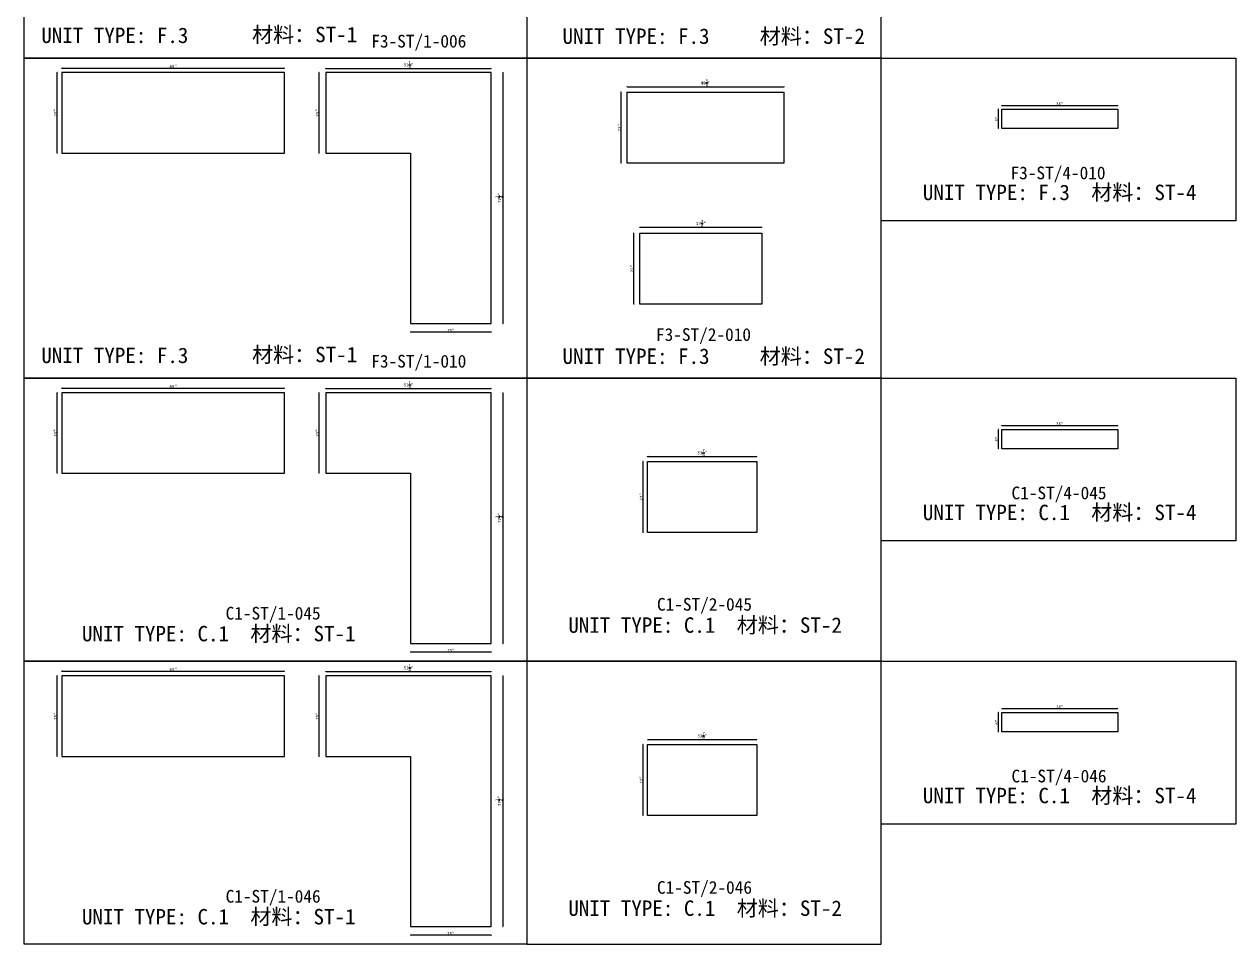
# Model space of a CAD drawing. Header units: millimetres. Extents: x -46966 to 138077, y -48408 to 2116.
# Drawn here: x -34704 to -25163, y -26826 to -19608 of the extents above; entities that cross this region are included whole.
import ezdxf
from ezdxf.enums import TextEntityAlignment as Align

# ---------------------------------------------------------------- set-up
doc = ezdxf.new("R2010")
doc.units = ezdxf.units.MM
doc.layers.add('PART_NUMBER', color=3, linetype='Continuous')
doc.styles.add('样式 1', font='')
doc.styles.get('样式 1').set_extended_font_data('NSimSun')
doc.dimstyles.new('副本 ISO-25', dxfattribs={"dimtxt": 25, "dimasz": 10, "dimexe": 1.5, "dimexo": 0.5, "dimtad": 1, "dimlfac": 0.03937, "dimlunit": 5, "dimtxsty": '样式 1', "dimblk": 'ARCHTICK', "dimcen": 2.5, "dimclrd": 256, "dimclrt": 1, "dimazin": 3, "dimtfac": 1, "dimtmove": 0, "dimatfit": 3, "dimfxlon": 1})

# ---------------------------------------------------------------- blocks, each defined once
blk = doc.blocks.new('_ArchTick')
at = {"color": 0, "linetype": 'ByBlock', "const_width": 0.15}
blk.add_lwpolyline([(-0.5, -0.5), (0.5, 0.5)], dxfattribs=at)
blk = doc.blocks.new('*D296')
at = {"color": 0, "lineweight": -2, "transparency": 16777216}
for p, q in [((-34442.7, -19988.7), (-34445.2, -19988.7)), ((-34442.7, -20623.7), (-34445.2, -20623.7))]:
    blk.add_line(p, q, dxfattribs=at)
at = {"lineweight": -2, "transparency": 16777216}
blk.add_line((-34443.7, -20623.7), (-34443.7, -19988.7), dxfattribs=at)
at = {"layer": 'Defpoints', "color": 0, "transparency": 16777216}
for p in [(-34443.7, -19988.7), (-34406.8, -19988.7), (-34406.8, -20623.7)]:
    blk.add_point(p, dxfattribs=at)
at = {"lineweight": -2, "transparency": 16777216, "xscale": 10, "yscale": 10, "zscale": 10}
for p, rotation in [((-34443.7, -19988.7), 90), ((-34443.7, -20623.7), 270)]:
    blk.add_blockref('_ArchTick', p, dxfattribs=dict(at, rotation=rotation))
at = {"color": 1, "transparency": 16777216, "insert": (-34456.9, -20306.2), "char_height": 25, "attachment_point": 5, "rotation": 90, "style": '样式 1'}
blk.add_mtext('\\A1;25"', dxfattribs=at)
blk = doc.blocks.new('*D297')
at = {"color": 0, "lineweight": -2, "transparency": 16777216}
for p, q in [((-34406.8, -19953.4), (-34406.8, -19950.9)), ((-32654.2, -19953.4), (-32654.2, -19950.9))]:
    blk.add_line(p, q, dxfattribs=at)
at = {"lineweight": -2, "transparency": 16777216}
blk.add_line((-34406.8, -19952.4), (-32654.2, -19952.4), dxfattribs=at)
at = {"layer": 'Defpoints', "color": 0, "transparency": 16777216}
for p in [(-34406.8, -19988.7), (-32654.2, -19952.4), (-32654.2, -19988.7)]:
    blk.add_point(p, dxfattribs=at)
at = {"lineweight": -2, "transparency": 16777216, "xscale": 10, "yscale": 10, "zscale": 10, "rotation": 180}
blk.add_blockref('_ArchTick', (-34406.8, -19952.4), dxfattribs=at)
at = {"lineweight": -2, "transparency": 16777216, "xscale": 10, "yscale": 10, "zscale": 10}
blk.add_blockref('_ArchTick', (-32654.2, -19952.4), dxfattribs=at)
at = {"color": 1, "transparency": 16777216, "insert": (-33530.5, -19939.3), "char_height": 25, "attachment_point": 5, "style": '样式 1'}
blk.add_mtext('\\A1;69"', dxfattribs=at)
blk = doc.blocks.new('*D298')
at = {"color": 0, "lineweight": -2, "transparency": 16777216}
for p, q in [((-32327.9, -19956.6), (-32327.9, -19954.1)), ((-31026.1, -19956.6), (-31026.1, -19954.1))]:
    blk.add_line(p, q, dxfattribs=at)
at = {"lineweight": -2, "transparency": 16777216}
blk.add_line((-32327.9, -19955.6), (-31026.1, -19955.6), dxfattribs=at)
at = {"layer": 'Defpoints', "color": 0, "transparency": 16777216}
for p in [(-32327.9, -19988.7), (-31026.1, -19955.6), (-31026.1, -19988.7)]:
    blk.add_point(p, dxfattribs=at)
at = {"lineweight": -2, "transparency": 16777216, "xscale": 10, "yscale": 10, "zscale": 10, "rotation": 180}
blk.add_blockref('_ArchTick', (-32327.9, -19955.6), dxfattribs=at)
at = {"lineweight": -2, "transparency": 16777216, "xscale": 10, "yscale": 10, "zscale": 10}
blk.add_blockref('_ArchTick', (-31026.1, -19955.6), dxfattribs=at)
at = {"color": 1, "transparency": 16777216, "insert": (-31677, -19926.6), "char_height": 25, "attachment_point": 5, "style": '样式 1'}
blk.add_mtext('\\A1;51{\\H1x;\\S1/4;}"', dxfattribs=at)
blk = doc.blocks.new('*D299')
at = {"color": 0, "lineweight": -2, "transparency": 16777216}
for p, q in [((-32380.3, -19988.7), (-32382.8, -19988.7)), ((-32380.3, -20623.7), (-32382.8, -20623.7))]:
    blk.add_line(p, q, dxfattribs=at)
at = {"lineweight": -2, "transparency": 16777216}
blk.add_line((-32381.3, -20623.7), (-32381.3, -19988.7), dxfattribs=at)
at = {"layer": 'Defpoints', "color": 0, "transparency": 16777216}
for p in [(-32381.3, -19988.7), (-32327.9, -19988.7), (-32327.9, -20623.7)]:
    blk.add_point(p, dxfattribs=at)
at = {"lineweight": -2, "transparency": 16777216, "xscale": 10, "yscale": 10, "zscale": 10}
for p, rotation in [((-32381.3, -19988.7), 90), ((-32381.3, -20623.7), 270)]:
    blk.add_blockref('_ArchTick', p, dxfattribs=dict(at, rotation=rotation))
at = {"color": 1, "transparency": 16777216, "insert": (-32394.5, -20306.2), "char_height": 25, "attachment_point": 5, "rotation": 90, "style": '样式 1'}
blk.add_mtext('\\A1;25"', dxfattribs=at)
blk = doc.blocks.new('*D300')
at = {"color": 0, "lineweight": -2, "transparency": 16777216}
for p, q in [((-31661.1, -22031), (-31661.1, -22033.5)), ((-31026.1, -22031), (-31026.1, -22033.5))]:
    blk.add_line(p, q, dxfattribs=at)
at = {"lineweight": -2, "transparency": 16777216}
blk.add_line((-31026.1, -22032), (-31661.1, -22032), dxfattribs=at)
at = {"layer": 'Defpoints', "color": 0, "transparency": 16777216}
for p in [(-31661.1, -21963.6), (-31661.1, -22032), (-31026.1, -21963.6)]:
    blk.add_point(p, dxfattribs=at)
at = {"lineweight": -2, "transparency": 16777216, "xscale": 10, "yscale": 10, "zscale": 10, "rotation": 180}
blk.add_blockref('_ArchTick', (-31661.1, -22032), dxfattribs=at)
at = {"lineweight": -2, "transparency": 16777216, "xscale": 10, "yscale": 10, "zscale": 10}
blk.add_blockref('_ArchTick', (-31026.1, -22032), dxfattribs=at)
at = {"color": 1, "transparency": 16777216, "insert": (-31343.6, -22018.9), "char_height": 25, "attachment_point": 5, "style": '样式 1'}
blk.add_mtext('\\A1;25"', dxfattribs=at)
blk = doc.blocks.new('*D301')
at = {"color": 0, "lineweight": -2, "transparency": 16777216}
for p, q in [((-30933.9, -19988.7), (-30931.4, -19988.7)), ((-30933.9, -21963.6), (-30931.4, -21963.6))]:
    blk.add_line(p, q, dxfattribs=at)
at = {"lineweight": -2, "transparency": 16777216}
blk.add_line((-30932.9, -21963.6), (-30932.9, -19988.7), dxfattribs=at)
at = {"layer": 'Defpoints', "color": 0, "transparency": 16777216}
for p in [(-31026.1, -19988.7), (-30932.9, -19988.7), (-31026.1, -21963.6)]:
    blk.add_point(p, dxfattribs=at)
at = {"lineweight": -2, "transparency": 16777216, "xscale": 10, "yscale": 10, "zscale": 10}
for p, rotation in [((-30932.9, -19988.7), 90), ((-30932.9, -21963.6), 270)]:
    blk.add_blockref('_ArchTick', p, dxfattribs=dict(at, rotation=rotation))
at = {"color": 1, "transparency": 16777216, "insert": (-30962, -20976.2), "char_height": 25, "attachment_point": 5, "rotation": 90, "style": '样式 1'}
blk.add_mtext('\\A1;77{\\H1x;\\S3/4;}"', dxfattribs=at)
blk = doc.blocks.new('*D302')
at = {"color": 0, "lineweight": -2, "transparency": 16777216}
for p, q in [((-29955.6, -20100.3), (-29955.6, -20097.8)), ((-28720.5, -20100.3), (-28720.5, -20097.8))]:
    blk.add_line(p, q, dxfattribs=at)
at = {"lineweight": -2, "transparency": 16777216}
blk.add_line((-29955.6, -20099.3), (-28720.5, -20099.3), dxfattribs=at)
at = {"layer": 'Defpoints', "color": 0, "transparency": 16777216}
for p in [(-28720.5, -20099.3), (-29955.6, -20143.8), (-28720.5, -20143.8)]:
    blk.add_point(p, dxfattribs=at)
at = {"lineweight": -2, "transparency": 16777216, "xscale": 10, "yscale": 10, "zscale": 10, "rotation": 180}
blk.add_blockref('_ArchTick', (-29955.6, -20099.3), dxfattribs=at)
at = {"lineweight": -2, "transparency": 16777216, "xscale": 10, "yscale": 10, "zscale": 10}
blk.add_blockref('_ArchTick', (-28720.5, -20099.3), dxfattribs=at)
at = {"color": 1, "transparency": 16777216, "insert": (-29338.1, -20070.2), "char_height": 25, "attachment_point": 5, "style": '样式 1'}
blk.add_mtext('\\A1;48{\\H1x;\\S5/8;}"', dxfattribs=at)
blk = doc.blocks.new('*D303')
at = {"color": 0, "lineweight": -2, "transparency": 16777216}
for p, q in [((-30002.4, -20143.8), (-30004.9, -20143.8)), ((-30002.4, -20702.6), (-30004.9, -20702.6))]:
    blk.add_line(p, q, dxfattribs=at)
at = {"lineweight": -2, "transparency": 16777216}
blk.add_line((-30003.4, -20702.6), (-30003.4, -20143.8), dxfattribs=at)
at = {"layer": 'Defpoints', "color": 0, "transparency": 16777216}
for p in [(-30003.4, -20143.8), (-29955.6, -20143.8), (-29955.6, -20702.6)]:
    blk.add_point(p, dxfattribs=at)
at = {"lineweight": -2, "transparency": 16777216, "xscale": 10, "yscale": 10, "zscale": 10}
for p, rotation in [((-30003.4, -20143.8), 90), ((-30003.4, -20702.6), 270)]:
    blk.add_blockref('_ArchTick', p, dxfattribs=dict(at, rotation=rotation))
at = {"color": 1, "transparency": 16777216, "insert": (-30016.5, -20423.2), "char_height": 25, "attachment_point": 5, "rotation": 90, "style": '样式 1'}
blk.add_mtext('\\A1;22"', dxfattribs=at)
blk = doc.blocks.new('*D304')
at = {"color": 0, "lineweight": -2, "transparency": 16777216}
for p, q in [((-29855.1, -21207.5), (-29855.1, -21205)), ((-28896.2, -21207.5), (-28896.2, -21205))]:
    blk.add_line(p, q, dxfattribs=at)
at = {"lineweight": -2, "transparency": 16777216}
blk.add_line((-29855.1, -21206.5), (-28896.2, -21206.5), dxfattribs=at)
at = {"layer": 'Defpoints', "color": 0, "transparency": 16777216}
for p in [(-29855.1, -21253.4), (-28896.2, -21206.5), (-28896.2, -21253.4)]:
    blk.add_point(p, dxfattribs=at)
at = {"lineweight": -2, "transparency": 16777216, "xscale": 10, "yscale": 10, "zscale": 10, "rotation": 180}
blk.add_blockref('_ArchTick', (-29855.1, -21206.5), dxfattribs=at)
at = {"lineweight": -2, "transparency": 16777216, "xscale": 10, "yscale": 10, "zscale": 10}
blk.add_blockref('_ArchTick', (-28896.2, -21206.5), dxfattribs=at)
at = {"color": 1, "transparency": 16777216, "insert": (-29375.7, -21177.4), "char_height": 25, "attachment_point": 5, "style": '样式 1'}
blk.add_mtext('\\A1;37{\\H1x;\\S3/4;}"', dxfattribs=at)
blk = doc.blocks.new('*D305')
at = {"color": 0, "lineweight": -2, "transparency": 16777216}
for p, q in [((-29902.2, -21253.4), (-29904.7, -21253.4)), ((-29902.2, -21812.2), (-29904.7, -21812.2))]:
    blk.add_line(p, q, dxfattribs=at)
at = {"lineweight": -2, "transparency": 16777216}
blk.add_line((-29903.2, -21812.2), (-29903.2, -21253.4), dxfattribs=at)
at = {"layer": 'Defpoints', "color": 0, "transparency": 16777216}
for p in [(-29903.2, -21253.4), (-29855.1, -21253.4), (-29855.1, -21812.2)]:
    blk.add_point(p, dxfattribs=at)
at = {"lineweight": -2, "transparency": 16777216, "xscale": 10, "yscale": 10, "zscale": 10}
for p, rotation in [((-29903.2, -21253.4), 90), ((-29903.2, -21812.2), 270)]:
    blk.add_blockref('_ArchTick', p, dxfattribs=dict(at, rotation=rotation))
at = {"color": 1, "transparency": 16777216, "insert": (-29916.3, -21532.8), "char_height": 25, "attachment_point": 5, "rotation": 90, "style": '样式 1'}
blk.add_mtext('\\A1;22"', dxfattribs=at)
blk = doc.blocks.new('*D306')
at = {"color": 0, "lineweight": -2, "transparency": 16777216}
for p, q in [((-27005.5, -20247.7), (-27005.5, -20245.2)), ((-26091.1, -20247.7), (-26091.1, -20245.2))]:
    blk.add_line(p, q, dxfattribs=at)
at = {"lineweight": -2, "transparency": 16777216}
blk.add_line((-27005.5, -20246.7), (-26091.1, -20246.7), dxfattribs=at)
at = {"layer": 'Defpoints', "color": 0, "transparency": 16777216}
for p in [(-27005.5, -20277.6), (-26091.1, -20246.7), (-26091.1, -20277.6)]:
    blk.add_point(p, dxfattribs=at)
at = {"lineweight": -2, "transparency": 16777216, "xscale": 10, "yscale": 10, "zscale": 10, "rotation": 180}
blk.add_blockref('_ArchTick', (-27005.5, -20246.7), dxfattribs=at)
at = {"lineweight": -2, "transparency": 16777216, "xscale": 10, "yscale": 10, "zscale": 10}
blk.add_blockref('_ArchTick', (-26091.1, -20246.7), dxfattribs=at)
at = {"color": 1, "transparency": 16777216, "insert": (-26548.3, -20233.6), "char_height": 25, "attachment_point": 5, "style": '样式 1'}
blk.add_mtext('\\A1;36"', dxfattribs=at)
blk = doc.blocks.new('*D307')
at = {"color": 0, "lineweight": -2, "transparency": 16777216}
for p, q in [((-27030.3, -20277.6), (-27032.8, -20277.6)), ((-27030.3, -20430), (-27032.8, -20430))]:
    blk.add_line(p, q, dxfattribs=at)
at = {"lineweight": -2, "transparency": 16777216}
blk.add_line((-27031.3, -20430), (-27031.3, -20277.6), dxfattribs=at)
at = {"layer": 'Defpoints', "color": 0, "transparency": 16777216}
for p in [(-27031.3, -20277.6), (-27005.5, -20277.6), (-27005.5, -20430)]:
    blk.add_point(p, dxfattribs=at)
at = {"lineweight": -2, "transparency": 16777216, "xscale": 10, "yscale": 10, "zscale": 10}
for p, rotation in [((-27031.3, -20277.6), 90), ((-27031.3, -20430), 270)]:
    blk.add_blockref('_ArchTick', p, dxfattribs=dict(at, rotation=rotation))
at = {"color": 1, "transparency": 16777216, "insert": (-27044.4, -20353.8), "char_height": 25, "attachment_point": 5, "rotation": 90, "style": '样式 1'}
blk.add_mtext('\\A1;6"', dxfattribs=at)
blk = doc.blocks.new('*D308')
at = {"color": 0, "lineweight": -2, "transparency": 16777216}
for p, q in [((-34442.7, -22509.2), (-34445.2, -22509.2)), ((-34442.7, -23144.2), (-34445.2, -23144.2))]:
    blk.add_line(p, q, dxfattribs=at)
at = {"lineweight": -2, "transparency": 16777216}
blk.add_line((-34443.7, -23144.2), (-34443.7, -22509.2), dxfattribs=at)
at = {"layer": 'Defpoints', "color": 0, "transparency": 16777216}
for p in [(-34443.7, -22509.2), (-34406.8, -22509.2), (-34406.8, -23144.2)]:
    blk.add_point(p, dxfattribs=at)
at = {"lineweight": -2, "transparency": 16777216, "xscale": 10, "yscale": 10, "zscale": 10}
for p, rotation in [((-34443.7, -22509.2), 90), ((-34443.7, -23144.2), 270)]:
    blk.add_blockref('_ArchTick', p, dxfattribs=dict(at, rotation=rotation))
at = {"color": 1, "transparency": 16777216, "insert": (-34456.9, -22826.7), "char_height": 25, "attachment_point": 5, "rotation": 90, "style": '样式 1'}
blk.add_mtext('\\A1;25"', dxfattribs=at)
blk = doc.blocks.new('*D309')
at = {"color": 0, "lineweight": -2, "transparency": 16777216}
for p, q in [((-34406.8, -22473.8), (-34406.8, -22471.3)), ((-32654.2, -22473.8), (-32654.2, -22471.3))]:
    blk.add_line(p, q, dxfattribs=at)
at = {"lineweight": -2, "transparency": 16777216}
blk.add_line((-34406.8, -22472.8), (-32654.2, -22472.8), dxfattribs=at)
at = {"layer": 'Defpoints', "color": 0, "transparency": 16777216}
for p in [(-34406.8, -22509.2), (-32654.2, -22472.8), (-32654.2, -22509.2)]:
    blk.add_point(p, dxfattribs=at)
at = {"lineweight": -2, "transparency": 16777216, "xscale": 10, "yscale": 10, "zscale": 10, "rotation": 180}
blk.add_blockref('_ArchTick', (-34406.8, -22472.8), dxfattribs=at)
at = {"lineweight": -2, "transparency": 16777216, "xscale": 10, "yscale": 10, "zscale": 10}
blk.add_blockref('_ArchTick', (-32654.2, -22472.8), dxfattribs=at)
at = {"color": 1, "transparency": 16777216, "insert": (-33530.5, -22459.7), "char_height": 25, "attachment_point": 5, "style": '样式 1'}
blk.add_mtext('\\A1;69"', dxfattribs=at)
blk = doc.blocks.new('*D310')
at = {"color": 0, "lineweight": -2, "transparency": 16777216}
for p, q in [((-32327.9, -22477), (-32327.9, -22474.5)), ((-31026.1, -22477), (-31026.1, -22474.5))]:
    blk.add_line(p, q, dxfattribs=at)
at = {"lineweight": -2, "transparency": 16777216}
blk.add_line((-32327.9, -22476), (-31026.1, -22476), dxfattribs=at)
at = {"layer": 'Defpoints', "color": 0, "transparency": 16777216}
for p in [(-32327.9, -22509.2), (-31026.1, -22476), (-31026.1, -22509.2)]:
    blk.add_point(p, dxfattribs=at)
at = {"lineweight": -2, "transparency": 16777216, "xscale": 10, "yscale": 10, "zscale": 10, "rotation": 180}
blk.add_blockref('_ArchTick', (-32327.9, -22476), dxfattribs=at)
at = {"lineweight": -2, "transparency": 16777216, "xscale": 10, "yscale": 10, "zscale": 10}
blk.add_blockref('_ArchTick', (-31026.1, -22476), dxfattribs=at)
at = {"color": 1, "transparency": 16777216, "insert": (-31677, -22447), "char_height": 25, "attachment_point": 5, "style": '样式 1'}
blk.add_mtext('\\A1;51{\\H1x;\\S1/4;}"', dxfattribs=at)
blk = doc.blocks.new('*D311')
at = {"color": 0, "lineweight": -2, "transparency": 16777216}
for p, q in [((-32380.3, -22509.2), (-32382.8, -22509.2)), ((-32380.3, -23144.2), (-32382.8, -23144.2))]:
    blk.add_line(p, q, dxfattribs=at)
at = {"lineweight": -2, "transparency": 16777216}
blk.add_line((-32381.3, -23144.2), (-32381.3, -22509.2), dxfattribs=at)
at = {"layer": 'Defpoints', "color": 0, "transparency": 16777216}
for p in [(-32381.3, -22509.2), (-32327.9, -22509.2), (-32327.9, -23144.2)]:
    blk.add_point(p, dxfattribs=at)
at = {"lineweight": -2, "transparency": 16777216, "xscale": 10, "yscale": 10, "zscale": 10}
for p, rotation in [((-32381.3, -22509.2), 90), ((-32381.3, -23144.2), 270)]:
    blk.add_blockref('_ArchTick', p, dxfattribs=dict(at, rotation=rotation))
at = {"color": 1, "transparency": 16777216, "insert": (-32394.5, -22826.7), "char_height": 25, "attachment_point": 5, "rotation": 90, "style": '样式 1'}
blk.add_mtext('\\A1;25"', dxfattribs=at)
blk = doc.blocks.new('*D312')
at = {"color": 0, "lineweight": -2, "transparency": 16777216}
for p, q in [((-31661.1, -24551.4), (-31661.1, -24553.9)), ((-31026.1, -24551.4), (-31026.1, -24553.9))]:
    blk.add_line(p, q, dxfattribs=at)
at = {"lineweight": -2, "transparency": 16777216}
blk.add_line((-31026.1, -24552.4), (-31661.1, -24552.4), dxfattribs=at)
at = {"layer": 'Defpoints', "color": 0, "transparency": 16777216}
for p in [(-31661.1, -24484), (-31026.1, -24484), (-31661.1, -24552.4)]:
    blk.add_point(p, dxfattribs=at)
at = {"lineweight": -2, "transparency": 16777216, "xscale": 10, "yscale": 10, "zscale": 10, "rotation": 180}
blk.add_blockref('_ArchTick', (-31661.1, -24552.4), dxfattribs=at)
at = {"lineweight": -2, "transparency": 16777216, "xscale": 10, "yscale": 10, "zscale": 10}
blk.add_blockref('_ArchTick', (-31026.1, -24552.4), dxfattribs=at)
at = {"color": 1, "transparency": 16777216, "insert": (-31343.6, -24539.3), "char_height": 25, "attachment_point": 5, "style": '样式 1'}
blk.add_mtext('\\A1;25"', dxfattribs=at)
blk = doc.blocks.new('*D313')
at = {"color": 0, "lineweight": -2, "transparency": 16777216}
for p, q in [((-30933.9, -22509.2), (-30931.4, -22509.2)), ((-30933.9, -24484), (-30931.4, -24484))]:
    blk.add_line(p, q, dxfattribs=at)
at = {"lineweight": -2, "transparency": 16777216}
blk.add_line((-30932.9, -24484), (-30932.9, -22509.2), dxfattribs=at)
at = {"layer": 'Defpoints', "color": 0, "transparency": 16777216}
for p in [(-31026.1, -22509.2), (-30932.9, -22509.2), (-31026.1, -24484)]:
    blk.add_point(p, dxfattribs=at)
at = {"lineweight": -2, "transparency": 16777216, "xscale": 10, "yscale": 10, "zscale": 10}
for p, rotation in [((-30932.9, -22509.2), 90), ((-30932.9, -24484), 270)]:
    blk.add_blockref('_ArchTick', p, dxfattribs=dict(at, rotation=rotation))
at = {"color": 1, "transparency": 16777216, "insert": (-30962, -23496.6), "char_height": 25, "attachment_point": 5, "rotation": 90, "style": '样式 1'}
blk.add_mtext('\\A1;77{\\H1x;\\S3/4;}"', dxfattribs=at)
blk = doc.blocks.new('*D314')
at = {"color": 0, "lineweight": -2, "transparency": 16777216}
for p, q in [((-29794.3, -23012.3), (-29794.3, -23009.8)), ((-28933.8, -23012.3), (-28933.8, -23009.8))]:
    blk.add_line(p, q, dxfattribs=at)
at = {"lineweight": -2, "transparency": 16777216}
blk.add_line((-29794.3, -23011.3), (-28933.8, -23011.3), dxfattribs=at)
at = {"layer": 'Defpoints', "color": 0, "transparency": 16777216}
for p in [(-29794.3, -23050.7), (-28933.8, -23011.3), (-28933.8, -23050.7)]:
    blk.add_point(p, dxfattribs=at)
at = {"lineweight": -2, "transparency": 16777216, "xscale": 10, "yscale": 10, "zscale": 10, "rotation": 180}
blk.add_blockref('_ArchTick', (-29794.3, -23011.3), dxfattribs=at)
at = {"lineweight": -2, "transparency": 16777216, "xscale": 10, "yscale": 10, "zscale": 10}
blk.add_blockref('_ArchTick', (-28933.8, -23011.3), dxfattribs=at)
at = {"color": 1, "transparency": 16777216, "insert": (-29364, -22982.2), "char_height": 25, "attachment_point": 5, "style": '样式 1'}
blk.add_mtext('\\A1;33{\\H1x;\\S7/8;}"', dxfattribs=at)
blk = doc.blocks.new('*D315')
at = {"color": 0, "lineweight": -2, "transparency": 16777216}
for p, q in [((-29829.9, -23050.7), (-29832.4, -23050.7)), ((-29829.9, -23609.5), (-29832.4, -23609.5))]:
    blk.add_line(p, q, dxfattribs=at)
at = {"lineweight": -2, "transparency": 16777216}
blk.add_line((-29830.9, -23050.7), (-29830.9, -23609.5), dxfattribs=at)
at = {"layer": 'Defpoints', "color": 0, "transparency": 16777216}
for p in [(-29794.3, -23050.7), (-29830.9, -23609.5), (-29794.3, -23609.5)]:
    blk.add_point(p, dxfattribs=at)
at = {"lineweight": -2, "transparency": 16777216, "xscale": 10, "yscale": 10, "zscale": 10}
for p, rotation in [((-29830.9, -23050.7), 90), ((-29830.9, -23609.5), 270)]:
    blk.add_blockref('_ArchTick', p, dxfattribs=dict(at, rotation=rotation))
at = {"color": 1, "transparency": 16777216, "insert": (-29844, -23330.1), "char_height": 25, "attachment_point": 5, "rotation": 90, "style": '样式 1'}
blk.add_mtext('\\A1;22"', dxfattribs=at)
blk = doc.blocks.new('*D316')
at = {"color": 0, "lineweight": -2, "transparency": 16777216}
for p, q in [((-27005.5, -22768.1), (-27005.5, -22765.6)), ((-26091.1, -22768.1), (-26091.1, -22765.6))]:
    blk.add_line(p, q, dxfattribs=at)
at = {"lineweight": -2, "transparency": 16777216}
blk.add_line((-27005.5, -22767.1), (-26091.1, -22767.1), dxfattribs=at)
at = {"layer": 'Defpoints', "color": 0, "transparency": 16777216}
for p in [(-27005.5, -22798), (-26091.1, -22767.1), (-26091.1, -22798)]:
    blk.add_point(p, dxfattribs=at)
at = {"lineweight": -2, "transparency": 16777216, "xscale": 10, "yscale": 10, "zscale": 10, "rotation": 180}
blk.add_blockref('_ArchTick', (-27005.5, -22767.1), dxfattribs=at)
at = {"lineweight": -2, "transparency": 16777216, "xscale": 10, "yscale": 10, "zscale": 10}
blk.add_blockref('_ArchTick', (-26091.1, -22767.1), dxfattribs=at)
at = {"color": 1, "transparency": 16777216, "insert": (-26548.3, -22754), "char_height": 25, "attachment_point": 5, "style": '样式 1'}
blk.add_mtext('\\A1;36"', dxfattribs=at)
blk = doc.blocks.new('*D317')
at = {"color": 0, "lineweight": -2, "transparency": 16777216}
for p, q in [((-27030.3, -22798), (-27032.8, -22798)), ((-27030.3, -22950.4), (-27032.8, -22950.4))]:
    blk.add_line(p, q, dxfattribs=at)
at = {"lineweight": -2, "transparency": 16777216}
blk.add_line((-27031.3, -22950.4), (-27031.3, -22798), dxfattribs=at)
at = {"layer": 'Defpoints', "color": 0, "transparency": 16777216}
for p in [(-27031.3, -22798), (-27005.5, -22798), (-27005.5, -22950.4)]:
    blk.add_point(p, dxfattribs=at)
at = {"lineweight": -2, "transparency": 16777216, "xscale": 10, "yscale": 10, "zscale": 10}
for p, rotation in [((-27031.3, -22798), 90), ((-27031.3, -22950.4), 270)]:
    blk.add_blockref('_ArchTick', p, dxfattribs=dict(at, rotation=rotation))
at = {"color": 1, "transparency": 16777216, "insert": (-27044.4, -22874.2), "char_height": 25, "attachment_point": 5, "rotation": 90, "style": '样式 1'}
blk.add_mtext('\\A1;6"', dxfattribs=at)
blk = doc.blocks.new('*D318')
at = {"color": 0, "lineweight": -2, "transparency": 16777216}
for p, q in [((-34442.7, -24738.7), (-34445.2, -24738.7)), ((-34442.7, -25373.7), (-34445.2, -25373.7))]:
    blk.add_line(p, q, dxfattribs=at)
at = {"lineweight": -2, "transparency": 16777216}
blk.add_line((-34443.7, -25373.7), (-34443.7, -24738.7), dxfattribs=at)
at = {"layer": 'Defpoints', "color": 0, "transparency": 16777216}
for p in [(-34443.7, -24738.7), (-34406.8, -24738.7), (-34406.8, -25373.7)]:
    blk.add_point(p, dxfattribs=at)
at = {"lineweight": -2, "transparency": 16777216, "xscale": 10, "yscale": 10, "zscale": 10}
for p, rotation in [((-34443.7, -24738.7), 90), ((-34443.7, -25373.7), 270)]:
    blk.add_blockref('_ArchTick', p, dxfattribs=dict(at, rotation=rotation))
at = {"color": 1, "transparency": 16777216, "insert": (-34456.9, -25056.2), "char_height": 25, "attachment_point": 5, "rotation": 90, "style": '样式 1'}
blk.add_mtext('\\A1;25"', dxfattribs=at)
blk = doc.blocks.new('*D319')
at = {"color": 0, "lineweight": -2, "transparency": 16777216}
for p, q in [((-34406.8, -24703.4), (-34406.8, -24700.9)), ((-32654.2, -24703.4), (-32654.2, -24700.9))]:
    blk.add_line(p, q, dxfattribs=at)
at = {"lineweight": -2, "transparency": 16777216}
blk.add_line((-34406.8, -24702.4), (-32654.2, -24702.4), dxfattribs=at)
at = {"layer": 'Defpoints', "color": 0, "transparency": 16777216}
for p in [(-32654.2, -24702.4), (-34406.8, -24738.7), (-32654.2, -24738.7)]:
    blk.add_point(p, dxfattribs=at)
at = {"lineweight": -2, "transparency": 16777216, "xscale": 10, "yscale": 10, "zscale": 10, "rotation": 180}
blk.add_blockref('_ArchTick', (-34406.8, -24702.4), dxfattribs=at)
at = {"lineweight": -2, "transparency": 16777216, "xscale": 10, "yscale": 10, "zscale": 10}
blk.add_blockref('_ArchTick', (-32654.2, -24702.4), dxfattribs=at)
at = {"color": 1, "transparency": 16777216, "insert": (-33530.5, -24689.3), "char_height": 25, "attachment_point": 5, "style": '样式 1'}
blk.add_mtext('\\A1;69"', dxfattribs=at)
blk = doc.blocks.new('*D320')
at = {"color": 0, "lineweight": -2, "transparency": 16777216}
for p, q in [((-32327.9, -24706.6), (-32327.9, -24704.1)), ((-31026.1, -24706.6), (-31026.1, -24704.1))]:
    blk.add_line(p, q, dxfattribs=at)
at = {"lineweight": -2, "transparency": 16777216}
blk.add_line((-32327.9, -24705.6), (-31026.1, -24705.6), dxfattribs=at)
at = {"layer": 'Defpoints', "color": 0, "transparency": 16777216}
for p in [(-31026.1, -24705.6), (-32327.9, -24738.7), (-31026.1, -24738.7)]:
    blk.add_point(p, dxfattribs=at)
at = {"lineweight": -2, "transparency": 16777216, "xscale": 10, "yscale": 10, "zscale": 10, "rotation": 180}
blk.add_blockref('_ArchTick', (-32327.9, -24705.6), dxfattribs=at)
at = {"lineweight": -2, "transparency": 16777216, "xscale": 10, "yscale": 10, "zscale": 10}
blk.add_blockref('_ArchTick', (-31026.1, -24705.6), dxfattribs=at)
at = {"color": 1, "transparency": 16777216, "insert": (-31677, -24676.6), "char_height": 25, "attachment_point": 5, "style": '样式 1'}
blk.add_mtext('\\A1;51{\\H1x;\\S1/4;}"', dxfattribs=at)
blk = doc.blocks.new('*D321')
at = {"color": 0, "lineweight": -2, "transparency": 16777216}
for p, q in [((-32380.3, -24738.7), (-32382.8, -24738.7)), ((-32380.3, -25373.7), (-32382.8, -25373.7))]:
    blk.add_line(p, q, dxfattribs=at)
at = {"lineweight": -2, "transparency": 16777216}
blk.add_line((-32381.3, -25373.7), (-32381.3, -24738.7), dxfattribs=at)
at = {"layer": 'Defpoints', "color": 0, "transparency": 16777216}
for p in [(-32381.3, -24738.7), (-32327.9, -24738.7), (-32327.9, -25373.7)]:
    blk.add_point(p, dxfattribs=at)
at = {"lineweight": -2, "transparency": 16777216, "xscale": 10, "yscale": 10, "zscale": 10}
for p, rotation in [((-32381.3, -24738.7), 90), ((-32381.3, -25373.7), 270)]:
    blk.add_blockref('_ArchTick', p, dxfattribs=dict(at, rotation=rotation))
at = {"color": 1, "transparency": 16777216, "insert": (-32394.5, -25056.2), "char_height": 25, "attachment_point": 5, "rotation": 90, "style": '样式 1'}
blk.add_mtext('\\A1;25"', dxfattribs=at)
blk = doc.blocks.new('*D322')
at = {"color": 0, "lineweight": -2, "transparency": 16777216}
for p, q in [((-31661.1, -26781), (-31661.1, -26783.5)), ((-31026.1, -26781), (-31026.1, -26783.5))]:
    blk.add_line(p, q, dxfattribs=at)
at = {"lineweight": -2, "transparency": 16777216}
blk.add_line((-31026.1, -26782), (-31661.1, -26782), dxfattribs=at)
at = {"layer": 'Defpoints', "color": 0, "transparency": 16777216}
for p in [(-31661.1, -26713.6), (-31026.1, -26713.6), (-31661.1, -26782)]:
    blk.add_point(p, dxfattribs=at)
at = {"lineweight": -2, "transparency": 16777216, "xscale": 10, "yscale": 10, "zscale": 10, "rotation": 180}
blk.add_blockref('_ArchTick', (-31661.1, -26782), dxfattribs=at)
at = {"lineweight": -2, "transparency": 16777216, "xscale": 10, "yscale": 10, "zscale": 10}
blk.add_blockref('_ArchTick', (-31026.1, -26782), dxfattribs=at)
at = {"color": 1, "transparency": 16777216, "insert": (-31343.6, -26768.9), "char_height": 25, "attachment_point": 5, "style": '样式 1'}
blk.add_mtext('\\A1;25"', dxfattribs=at)
blk = doc.blocks.new('*D323')
at = {"color": 0, "lineweight": -2, "transparency": 16777216}
for p, q in [((-30933.9, -24738.7), (-30931.4, -24738.7)), ((-30933.9, -26713.6), (-30931.4, -26713.6))]:
    blk.add_line(p, q, dxfattribs=at)
at = {"lineweight": -2, "transparency": 16777216}
blk.add_line((-30932.9, -26713.6), (-30932.9, -24738.7), dxfattribs=at)
at = {"layer": 'Defpoints', "color": 0, "transparency": 16777216}
for p in [(-31026.1, -24738.7), (-30932.9, -24738.7), (-31026.1, -26713.6)]:
    blk.add_point(p, dxfattribs=at)
at = {"lineweight": -2, "transparency": 16777216, "xscale": 10, "yscale": 10, "zscale": 10}
for p, rotation in [((-30932.9, -24738.7), 90), ((-30932.9, -26713.6), 270)]:
    blk.add_blockref('_ArchTick', p, dxfattribs=dict(at, rotation=rotation))
at = {"color": 1, "transparency": 16777216, "insert": (-30962, -25726.2), "char_height": 25, "attachment_point": 5, "rotation": 90, "style": '样式 1'}
blk.add_mtext('\\A1;77{\\H1x;\\S3/4;}"', dxfattribs=at)
blk = doc.blocks.new('*D324')
at = {"color": 0, "lineweight": -2, "transparency": 16777216}
for p, q in [((-29794.3, -25241.8), (-29794.3, -25239.3)), ((-28933.8, -25241.8), (-28933.8, -25239.3))]:
    blk.add_line(p, q, dxfattribs=at)
at = {"lineweight": -2, "transparency": 16777216}
blk.add_line((-29794.3, -25240.8), (-28933.8, -25240.8), dxfattribs=at)
at = {"layer": 'Defpoints', "color": 0, "transparency": 16777216}
for p in [(-29794.3, -25280.3), (-28933.8, -25240.8), (-28933.8, -25280.3)]:
    blk.add_point(p, dxfattribs=at)
at = {"lineweight": -2, "transparency": 16777216, "xscale": 10, "yscale": 10, "zscale": 10, "rotation": 180}
blk.add_blockref('_ArchTick', (-29794.3, -25240.8), dxfattribs=at)
at = {"lineweight": -2, "transparency": 16777216, "xscale": 10, "yscale": 10, "zscale": 10}
blk.add_blockref('_ArchTick', (-28933.8, -25240.8), dxfattribs=at)
at = {"color": 1, "transparency": 16777216, "insert": (-29364, -25211.8), "char_height": 25, "attachment_point": 5, "style": '样式 1'}
blk.add_mtext('\\A1;33{\\H1x;\\S7/8;}"', dxfattribs=at)
blk = doc.blocks.new('*D325')
at = {"color": 0, "lineweight": -2, "transparency": 16777216}
for p, q in [((-29829.9, -25280.3), (-29832.4, -25280.3)), ((-29829.9, -25839.1), (-29832.4, -25839.1))]:
    blk.add_line(p, q, dxfattribs=at)
at = {"lineweight": -2, "transparency": 16777216}
blk.add_line((-29830.9, -25280.3), (-29830.9, -25839.1), dxfattribs=at)
at = {"layer": 'Defpoints', "color": 0, "transparency": 16777216}
for p in [(-29794.3, -25280.3), (-29830.9, -25839.1), (-29794.3, -25839.1)]:
    blk.add_point(p, dxfattribs=at)
at = {"lineweight": -2, "transparency": 16777216, "xscale": 10, "yscale": 10, "zscale": 10}
for p, rotation in [((-29830.9, -25280.3), 90), ((-29830.9, -25839.1), 270)]:
    blk.add_blockref('_ArchTick', p, dxfattribs=dict(at, rotation=rotation))
at = {"color": 1, "transparency": 16777216, "insert": (-29844, -25559.7), "char_height": 25, "attachment_point": 5, "rotation": 90, "style": '样式 1'}
blk.add_mtext('\\A1;22"', dxfattribs=at)
blk = doc.blocks.new('*D326')
at = {"color": 0, "lineweight": -2, "transparency": 16777216}
for p, q in [((-27005.5, -24997.7), (-27005.5, -24995.2)), ((-26091.1, -24997.7), (-26091.1, -24995.2))]:
    blk.add_line(p, q, dxfattribs=at)
at = {"lineweight": -2, "transparency": 16777216}
blk.add_line((-27005.5, -24996.7), (-26091.1, -24996.7), dxfattribs=at)
at = {"layer": 'Defpoints', "color": 0, "transparency": 16777216}
for p in [(-27005.5, -25027.5), (-26091.1, -24996.7), (-26091.1, -25027.5)]:
    blk.add_point(p, dxfattribs=at)
at = {"lineweight": -2, "transparency": 16777216, "xscale": 10, "yscale": 10, "zscale": 10, "rotation": 180}
blk.add_blockref('_ArchTick', (-27005.5, -24996.7), dxfattribs=at)
at = {"lineweight": -2, "transparency": 16777216, "xscale": 10, "yscale": 10, "zscale": 10}
blk.add_blockref('_ArchTick', (-26091.1, -24996.7), dxfattribs=at)
at = {"color": 1, "transparency": 16777216, "insert": (-26548.3, -24983.6), "char_height": 25, "attachment_point": 5, "style": '样式 1'}
blk.add_mtext('\\A1;36"', dxfattribs=at)
blk = doc.blocks.new('*D327')
at = {"color": 0, "lineweight": -2, "transparency": 16777216}
for p, q in [((-27030.3, -25027.5), (-27032.8, -25027.5)), ((-27030.3, -25179.9), (-27032.8, -25179.9))]:
    blk.add_line(p, q, dxfattribs=at)
at = {"lineweight": -2, "transparency": 16777216}
blk.add_line((-27031.3, -25179.9), (-27031.3, -25027.5), dxfattribs=at)
at = {"layer": 'Defpoints', "color": 0, "transparency": 16777216}
for p in [(-27031.3, -25027.5), (-27005.5, -25027.5), (-27005.5, -25179.9)]:
    blk.add_point(p, dxfattribs=at)
at = {"lineweight": -2, "transparency": 16777216, "xscale": 10, "yscale": 10, "zscale": 10}
for p, rotation in [((-27031.3, -25027.5), 90), ((-27031.3, -25179.9), 270)]:
    blk.add_blockref('_ArchTick', p, dxfattribs=dict(at, rotation=rotation))
at = {"color": 1, "transparency": 16777216, "insert": (-27044.4, -25103.7), "char_height": 25, "attachment_point": 5, "rotation": 90, "style": '样式 1'}
blk.add_mtext('\\A1;6"', dxfattribs=at)

msp = doc.modelspace()

# ---------------------------------------------------------------- linework, layer by layer
at = {"color": 1}
for points in [[(-34703.541, -17353.402), (-30746.66, -17353.402), (-30746.66, -19873.821), (-34703.541, -19873.821)], [(-30746.66, -19873.821), (-27954.785, -19873.821), (-27954.785, -17353.402), (-30746.66, -17353.402)], [(-34703.541, -19873.821), (-30746.66, -19873.821), (-30746.66, -22394.239), (-34703.541, -22394.239)], [(-30746.66, -22394.239), (-27954.785, -22394.239), (-27954.785, -19873.821), (-30746.66, -19873.821)], [(-27954.785, -19873.821), (-25162.911, -19873.821), (-25162.911, -21156.218), (-27954.785, -21156.218)], [(-34703.541, -22394.239), (-30746.66, -22394.239), (-30746.66, -24623.806), (-34703.541, -24623.806)], [(-30746.66, -24623.806), (-27954.785, -24623.806), (-27954.785, -22394.239), (-30746.66, -22394.239)], [(-27954.785, -22394.239), (-25162.911, -22394.239), (-25162.911, -23676.637), (-27954.785, -23676.637)], [(-34703.541, -24623.806), (-30746.66, -24623.806), (-30746.66, -26853.373), (-34703.541, -26853.373)], [(-30746.66, -26853.373), (-27954.785, -26853.373), (-27954.785, -24623.806), (-30746.66, -24623.806)], [(-27954.785, -24623.806), (-25162.911, -24623.806), (-25162.911, -25906.204), (-27954.785, -25906.204)]]:
    msp.add_lwpolyline(points, close=True, dxfattribs=at)
for points in [[(-34406.79, -20623.747), (-32654.19, -20623.747), (-32654.19, -19988.747), (-34406.79, -19988.747)], [(-31026.145, -19988.747), (-32327.895, -19988.747), (-32327.895, -20623.747), (-31661.145, -20623.747), (-31661.145, -21963.597), (-31026.145, -21963.597)], [(-29955.62, -20143.799), (-28720.545, -20143.799), (-28720.545, -20702.599), (-29955.62, -20702.599)], [(-27005.466, -20277.557), (-26091.066, -20277.557), (-26091.066, -20429.957), (-27005.466, -20429.957)], [(-29855.075, -21253.384), (-28896.225, -21253.384), (-28896.225, -21812.184), (-29855.075, -21812.184)], [(-34406.79, -23144.165), (-32654.19, -23144.165), (-32654.19, -22509.165), (-34406.79, -22509.165)], [(-31026.145, -22509.165), (-32327.895, -22509.165), (-32327.895, -23144.165), (-31661.145, -23144.165), (-31661.145, -24484.015), (-31026.145, -24484.015)], [(-27005.466, -22797.975), (-26091.066, -22797.975), (-26091.066, -22950.375), (-27005.466, -22950.375)], [(-29794.261, -23050.707), (-28933.836, -23050.707), (-28933.836, -23609.507), (-29794.261, -23609.507)], [(-34406.79, -25373.732), (-32654.19, -25373.732), (-32654.19, -24738.732), (-34406.79, -24738.732)], [(-31026.145, -24738.732), (-32327.895, -24738.732), (-32327.895, -25373.732), (-31661.145, -25373.732), (-31661.145, -26713.582), (-31026.145, -26713.582)], [(-27005.466, -25027.543), (-26091.066, -25027.543), (-26091.066, -25179.943), (-27005.466, -25179.943)], [(-29794.261, -25280.274), (-28933.836, -25280.274), (-28933.836, -25839.074), (-29794.261, -25839.074)]]:
    msp.add_lwpolyline(points, close=True)

# ---------------------------------------------------------------- texts
at = {"style": '样式 1'}
for s, p in [('UNIT TYPE: F.3', (-34569.083, -19755.686)), ('材料：ST-1', (-32909.797, -19749.031)), ('UNIT TYPE: F.3', (-30464.673, -19762.464)), ('材料：ST-2', (-28911.948, -19762.464)), ('UNIT TYPE: F.3', (-27627.157, -20992.714)), ('材料：ST-4', (-26300.876, -20992.714)), ('材料：ST-1', (-32909.797, -22269.449)), ('UNIT TYPE: F.3', (-34569.083, -22276.104)), ('UNIT TYPE: F.3', (-30464.673, -22282.882)), ('材料：ST-2', (-28911.948, -22282.882)), ('材料：ST-4', (-26300.876, -23513.132)), ('UNIT TYPE: C.1', (-27627.157, -23513.132)), ('材料：ST-1', (-32922.837, -24467.264)), ('UNIT TYPE: C.1', (-30419.032, -24400.311)), ('材料：ST-2', (-29092.751, -24400.311)), ('UNIT TYPE: C.1', (-34249.118, -24467.264)), ('UNIT TYPE: C.1', (-27627.157, -25742.7)), ('材料：ST-4', (-26300.876, -25742.7)), ('UNIT TYPE: C.1', (-30419.032, -26629.878)), ('材料：ST-2', (-29092.751, -26629.878)), ('UNIT TYPE: C.1', (-34249.118, -26696.831)), ('材料：ST-1', (-32922.837, -26696.831))]:
    msp.add_text(s, height=121.5865, dxfattribs=at).set_placement(p)
at = {"layer": 'PART_NUMBER', "color": 3, "style": '样式 1'}
for s, p in [('F3-ST/1-006', (-31596.454, -19740.99)), ('F3-ST/4-010', (-26562.698, -20778.387)), ('F3-ST/2-010', (-29354.572, -22051.408)), ('F3-ST/1-010', (-31596.454, -22261.408)), ('C1-ST/4-045', (-26554.922, -23298.806)), ('C1-ST/2-045', (-29346.796, -24175.975)), ('C1-ST/1-045', (-32743.678, -24245.975)), ('C1-ST/4-046', (-26554.922, -25528.373)), ('C1-ST/1-046', (-32743.678, -26475.542)), ('C1-ST/2-046', (-29346.796, -26405.542))]:
    msp.add_text(s, height=100, dxfattribs=at).set_placement(p, align=Align.MIDDLE_CENTER)

# ---------------------------------------------------------------- dimensions: what is measured, and where the dimension line sits
for base, p1, p2, picture, middle in [((-32654.19, -19952.417), (-34406.79, -19988.747), (-32654.19, -19988.747), '*D297', (-33530.49, -19939.292)), ((-31026.145, -19955.614), (-32327.895, -19988.747), (-31026.145, -19988.747), '*D298', (-31677.02, -19926.591)), ((-28720.545, -20099.271), (-29955.62, -20143.799), (-28720.545, -20143.799), '*D302', (-29338.082, -20070.177)), ((-26091.066, -20246.721), (-27005.466, -20277.557), (-26091.066, -20277.557), '*D306', (-26548.266, -20233.596)), ((-28896.225, -21206.527), (-29855.075, -21253.384), (-28896.225, -21253.384), '*D304', (-29375.65, -21177.433)), ((-31661.145, -22032.013), (-31026.145, -21963.597), (-31661.145, -21963.597), '*D300', (-31343.645, -22018.888)), ((-31026.145, -22476.033), (-32327.895, -22509.165), (-31026.145, -22509.165), '*D310', (-31677.02, -22447.009)), ((-32654.19, -22472.835), (-34406.79, -22509.165), (-32654.19, -22509.165), '*D309', (-33530.49, -22459.71)), ((-26091.066, -22767.14), (-27005.466, -22797.975), (-26091.066, -22797.975), '*D316', (-26548.266, -22754.015)), ((-28933.836, -23011.28), (-29794.261, -23050.707), (-28933.836, -23050.707), '*D314', (-29364.048, -22982.187)), ((-31661.145, -24552.431), (-31026.145, -24484.015), (-31661.145, -24484.015), '*D312', (-31343.645, -24539.306)), ((-32654.19, -24702.402), (-34406.79, -24738.732), (-32654.19, -24738.732), '*D319', (-33530.49, -24689.277)), ((-31026.145, -24705.6), (-32327.895, -24738.732), (-31026.145, -24738.732), '*D320', (-31677.02, -24676.576)), ((-26091.066, -24996.707), (-27005.466, -25027.543), (-26091.066, -25027.543), '*D326', (-26548.266, -24983.582)), ((-28933.836, -25240.848), (-29794.261, -25280.274), (-28933.836, -25280.274), '*D324', (-29364.048, -25211.754)), ((-31661.145, -26781.998), (-31026.145, -26713.582), (-31661.145, -26713.582), '*D322', (-31343.645, -26768.873))]:
    dim = msp.add_linear_dim(base=base, p1=p1, p2=p2, dimstyle='副本 ISO-25')
    dim.commit()
    dim.dimension.update_dxf_attribs({"geometry": picture, "text_midpoint": middle})
for base, p1, p2, picture, middle in [((-34443.729, -19988.747), (-34406.79, -20623.747), (-34406.79, -19988.747), '*D296', (-34456.854, -20306.247)), ((-32381.34, -19988.747), (-32327.895, -20623.747), (-32327.895, -19988.747), '*D299', (-32394.465, -20306.247)), ((-30932.922, -19988.747), (-31026.145, -21963.597), (-31026.145, -19988.747), '*D301', (-30962.016, -20976.172)), ((-30003.383, -20143.799), (-29955.62, -20702.599), (-29955.62, -20143.799), '*D303', (-30016.508, -20423.199)), ((-27031.301, -20277.557), (-27005.466, -20429.957), (-27005.466, -20277.557), '*D307', (-27044.426, -20353.757)), ((-29903.184, -21253.384), (-29855.075, -21812.184), (-29855.075, -21253.384), '*D305', (-29916.309, -21532.784)), ((-34443.729, -22509.165), (-34406.79, -23144.165), (-34406.79, -22509.165), '*D308', (-34456.854, -22826.665)), ((-32381.34, -22509.165), (-32327.895, -23144.165), (-32327.895, -22509.165), '*D311', (-32394.465, -22826.665)), ((-30932.922, -22509.165), (-31026.145, -24484.015), (-31026.145, -22509.165), '*D313', (-30962.016, -23496.59)), ((-27031.301, -22797.975), (-27005.466, -22950.375), (-27005.466, -22797.975), '*D317', (-27044.426, -22874.175)), ((-29830.907, -23609.507), (-29794.261, -23050.707), (-29794.261, -23609.507), '*D315', (-29844.032, -23330.107)), ((-34443.729, -24738.732), (-34406.79, -25373.732), (-34406.79, -24738.732), '*D318', (-34456.854, -25056.232)), ((-32381.34, -24738.732), (-32327.895, -25373.732), (-32327.895, -24738.732), '*D321', (-32394.465, -25056.232)), ((-30932.922, -24738.732), (-31026.145, -26713.582), (-31026.145, -24738.732), '*D323', (-30962.016, -25726.157)), ((-27031.301, -25027.543), (-27005.466, -25179.943), (-27005.466, -25027.543), '*D327', (-27044.426, -25103.743)), ((-29830.907, -25839.074), (-29794.261, -25280.274), (-29794.261, -25839.074), '*D325', (-29844.032, -25559.674))]:
    dim = msp.add_linear_dim(base=base, p1=p1, p2=p2, angle=90, dimstyle='副本 ISO-25')
    dim.commit()
    dim.dimension.update_dxf_attribs({"geometry": picture, "text_midpoint": middle})

doc.saveas('drawing.dxf')
